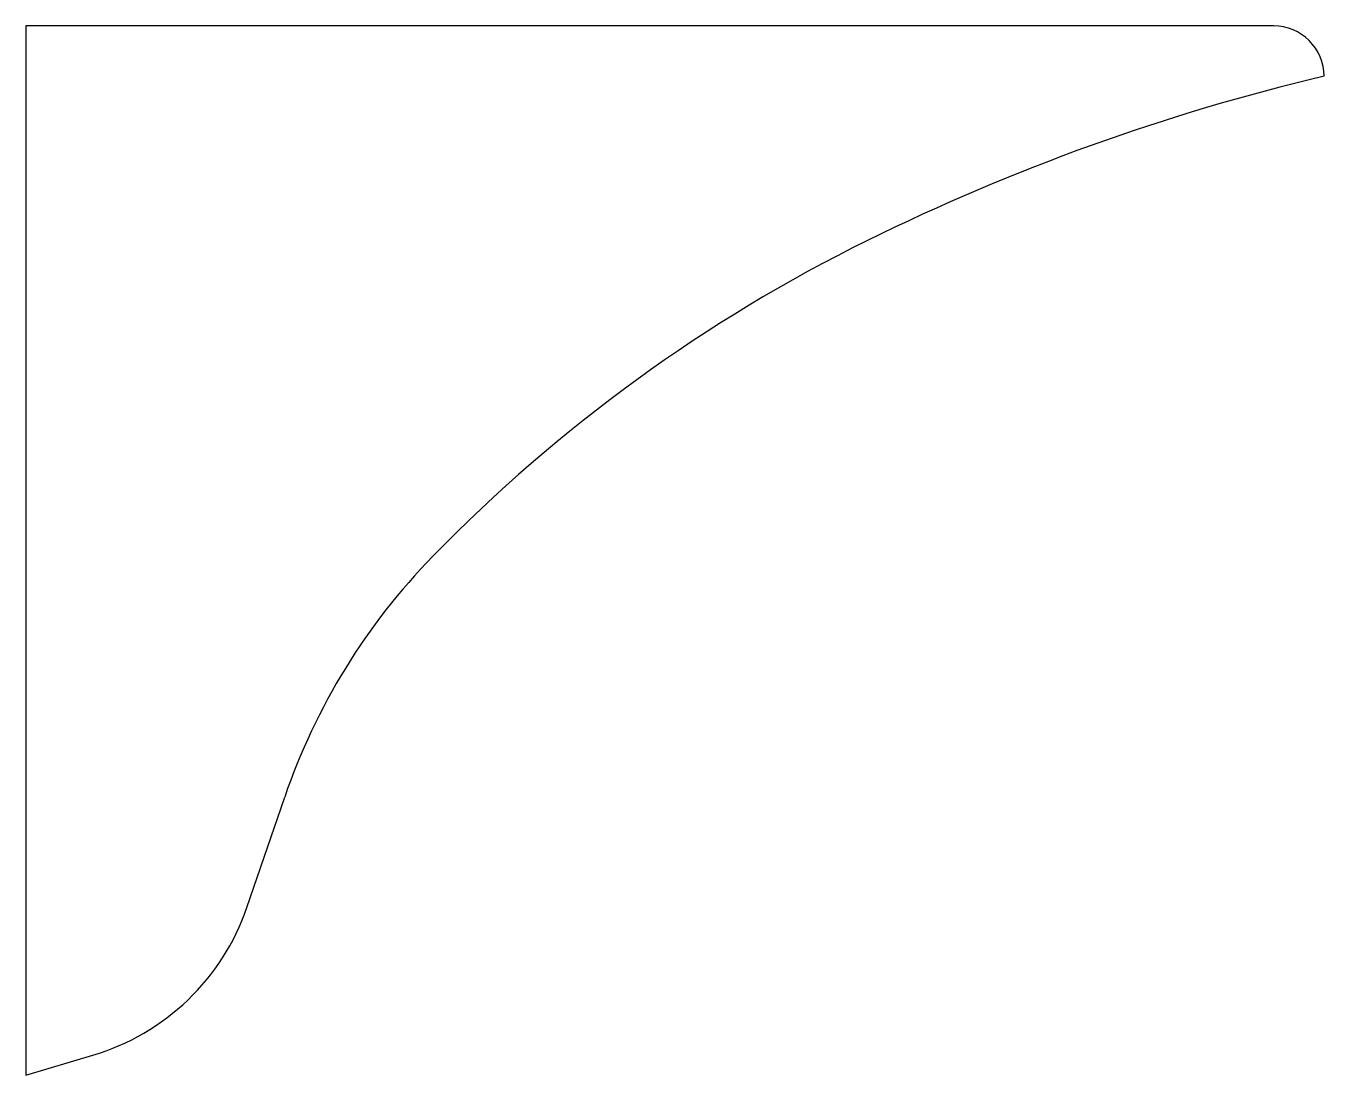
# Model space of a CAD drawing. Extents: x 154 to 1342, y 153 to 1113.
import ezdxf

# ---------------------------------------------------------------- set-up
doc = ezdxf.new("R2010")
doc.units = 0
doc.header["$MEASUREMENT"] = 0
doc.linetypes.add('CONTINUA', pattern=[0])
doc.layers.get('0').update_dxf_attribs({"linetype": 'CONTINUA'})

msp = doc.modelspace()

# ---------------------------------------------------------------- linework, layer by layer
at = {"color": 7, "linetype": 'CONTINUA'}
for p, q in [((1295.650495, 1113.205458), (153.598204, 1113.205458)), ((153.598204, 1113.205458), (153.598204, 152.658908)), ((355.718804, 305.992988), (390.392461, 407.16292)), ((153.598204, 152.658908), (214.76641, 170.807156))]:
    msp.add_line(p, q, dxfattribs=at)
for centre, radius, start, end in [((1295.650495, 1067.205458), 46, 0, 90.000002505), ((1798.260229, -856.666076), 1977.314879, 103.351485539, 116.243836428), ((1565.777971, -385.110889), 1451.565609, 116.243836428, 135.747455263), ((949.125257, 215.670157), 590.636788, 135.748247565, 161.082033914), ((154.162281, 375.071832), 213.065526, 286.525315531, 341.082025262)]:
    msp.add_arc(centre, radius, start, end, dxfattribs=at)

doc.saveas('drawing.dxf')
